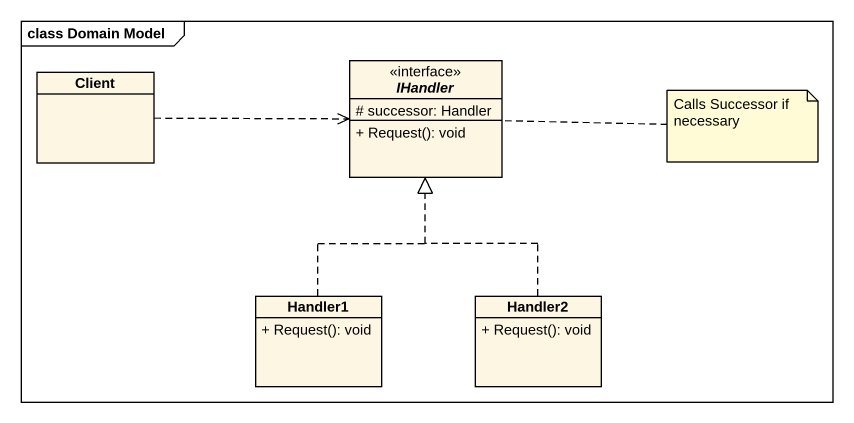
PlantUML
@startuml
mainframe class Domain Model
hide circle
hide empty members
skinparam classAttributeIconSize 0
class Client
interface IHandler {
  # successor: Handler
  + Request(): void
}
class Handler1 {
  + Request(): void
}
class Handler2 {
  + Request(): void
}
Client .right.> IHandler
Handler1 .up.|> IHandler
Handler2 .up.|> IHandler
note right of IHandler : Calls Successor if necessary
@enduml
